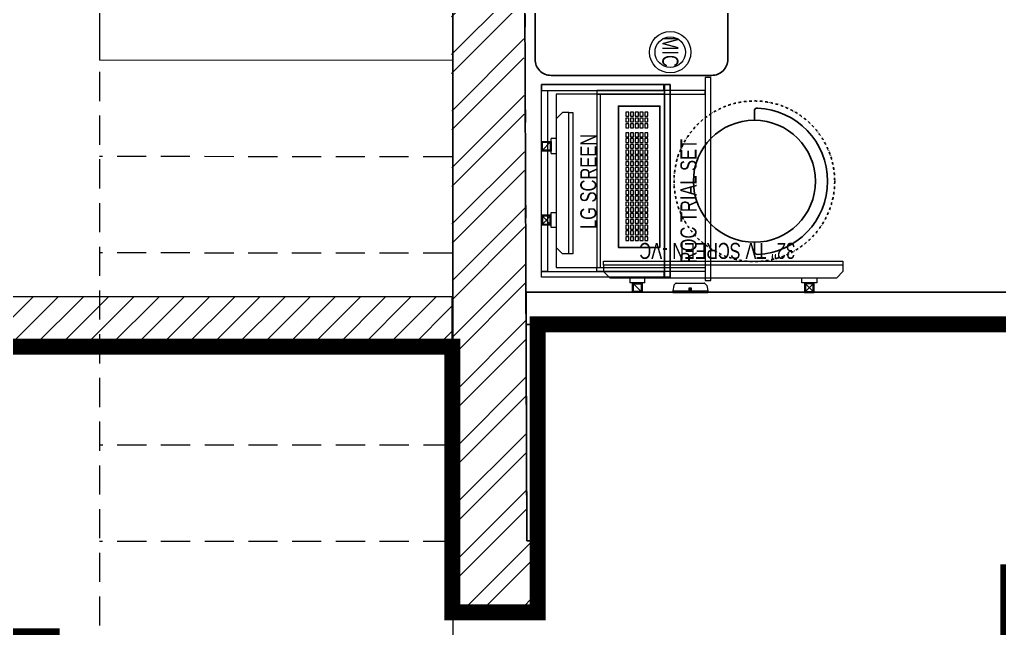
# Model space of a CAD drawing. Header units: feet. Extents: x 9100201 to 9130972, y -7060626 to -7048050.
# Drawn here: x 9116136 to 9119186, y -7051758 to -7049862 of the extents above; entities that cross this region are included whole.
import ezdxf

# ---------------------------------------------------------------- set-up
doc = ezdxf.new("R2010")
doc.units = ezdxf.units.FT
doc.header["$LTSCALE"] = 33
doc.header["$MEASUREMENT"] = 0
for name, pattern in [('a_p6_plan_L18$0$HIDDEN', [0.375, 0.25, -0.125]), ('ACAD_ISO03W100', [30, 12, -18]), ('DASHDOT2', [0.5, 0.25, -0.125, 0, -0.125]), ('DASHED', [0.75, 0.5, -0.25]), ('HIDDEN', [9.525, 6.35, -3.175])]:
    doc.linetypes.add(name, pattern=pattern)
for name, color, linetype, lineweight in [('A-STAIR', 6, 'Continuous', 5), ('Floor-Unit', 1, 'Continuous', 13), ('LENS-DIM', 252, 'Continuous', 5), ('LENS-FURNITURE', 13, 'Continuous', 9), ('LENS-PARTITION', 21, 'Continuous', 25), ('LENS-TEXT', 31, 'Continuous', 5), ('LENS_PARTITION', 21, 'Continuous', 25), ('LK-EQPMT', 3, 'Continuous', 18), ('LK-TILES FINISH', 251, 'Continuous', 5), ('LN-ELEVATION-1', 81, 'Continuous', 25), ('LN-ELEVATION-2', 103, 'Continuous', 20), ('LN-HATCH', 251, 'Continuous', 0), ('TV', 92, 'Continuous', 18)]:
    doc.layers.add(name, color=color, linetype=linetype, lineweight=lineweight)
doc.layers.add('A-WALL', color=1, linetype='Continuous')
doc.layers.add('PDF_Geometry', color=7, linetype='Continuous')
doc.styles.get("Standard").update_dxf_attribs({"font": 'GILC____.TTF'})

# ---------------------------------------------------------------- blocks, each defined once
blk = doc.blocks.new('A$C79009803')
at = {"layer": 'LN-HATCH'}
h = blk.add_hatch(dxfattribs=at)
h.set_pattern_fill('ANSI32', color=256, scale=333, angle=180)
h.set_pattern_definition([(225, (-11307537.08, 5495392.03), (88.2999593, -88.2999593), []), (225, (-11307595.94, 5495392.03), (88.2999593, -88.2999593), [])])
h.paths.add_polyline_path([(7333.4, 4172.6), (11484.6, 4169.8), (11484.8, 4399.8), (7333.5, 4402.6)])
h.paths.add_polyline_path([(11714.4, 3899.6), (11484.4, 3899.7), (11481.4, -578.3), (11711.4, -578.4)])
h.paths.add_polyline_path([(4352.6, 4404.7), (4352.5, 4174.7), (7103.3, 4172.8), (7103.5, 4402.8)])
h.paths.add_polyline_path([(4122.6, 4404.8), (1411.8, 4406.7), (1411.6, 4176.7), (4122.4, 4174.8)])
h.paths.add_polyline_path([(1181.7, 4406.8), (-1539.1, 4408.7), (-1539.2, 4178.7), (1181.6, 4176.8)])
h.paths.add_polyline_path([(-1769.5, 759.9), (-1505.9, 760.3), (-1505.8, 982.9), (-1539.1, 982.5), (-1556, 3908.6), (-1776.1, 3908.7)])
h.paths.add_polyline_path([(-4881, 1586.1), (-4887, 3910.9), (-5117.1, 3911), (-5111.5, 1837.1), (-5131.5, 1837.8), (-5185.7, 1588.4)])
h.paths.add_polyline_path([(-4880.2, 4180.9), (-1769.3, 4178.8), (-1769.2, 4408.8), (-4880.1, 4410.9)])
h = blk.add_hatch(dxfattribs=at)
h.set_pattern_fill('ANSI31', color=256, scale=444, angle=180)
h.set_pattern_definition([(225, (-11307537.077, 5495392.03), (39.24442636, -39.24442636), [])])
h.paths.add_polyline_path([(-4880.3, 1743.3), (-1771.1, 1743.3), (-1771.1, 1586.1), (-4880.3, 1586.1)])
at = {"layer": 'A-STAIR', "linetype": 'DASHED', "ltscale": 200}
for p in [(-2869.4, 3079.6), (-1770.6, 2478.8)]:
    blk.add_line(p, (-2869.4, 2479.6), dxfattribs=at)
at = {"layer": 'A-STAIR', "color": 214, "linetype": 'a_p6_plan_L18$0$HIDDEN', "lineweight": 5, "ltscale": 11}
for p, q in [((-2869.4, 2443.4), (-2869.4, 81.4)), ((-1770.8, 2178.8), (-2869.4, 2179.6)), ((-1771, 1878.8), (-2869.4, 1879.6)), ((-1770.4, 1580.6), (-2869.2, 1581.4)), ((-1770.6, 1280.6), (-2869.4, 1281.4)), ((-1770.8, 980.6), (-2869.4, 981.4)), ((-1769.8, 760), (-1770.3, 80.6))]:
    blk.add_line(p, q, dxfattribs=at)
at = {"layer": 'A-WALL'}
for p, q in [((-1769.3, 4178.8), (-1769.8, 760)), ((-1548.5, 3908.6), (-1539.1, 982.5)), ((-1505.8, 982.9), (-1539.1, 982.5)), ((-1505.8, 982.9), (-1505.8, 759.9)), ((-1767, 760), (-1505.8, 759.9)), ((-1505.8, 759.9), (-1690.2, 759.9))]:
    blk.add_line(p, q, dxfattribs=at)
blk.add_lwpolyline([(-4880.3, 1743.3), (-1771.1, 1743.3), (-1771.1, 1586.1), (-4880.3, 1586.1)], close=True, dxfattribs=at)
blk = doc.blocks.new('A$Ce45749d8')
at = {"layer": 'LENS-DIM', "color": 5, "linetype": 'ACAD_ISO03W100', "ltscale": 0.1, "elevation": 0}
blk.add_lwpolyline([(10093, 4712.8), (7372.2, 4714.6), (7372.1, 4444.5), (7363, 4444.5), (7372.4, 1518.5), (7405.7, 1518.8), (7405.7, 1295.9), (7141.7, 1295.9), (7141.1, 2116.6), (3725.1, 2124.4), (3780, 2373.8), (3800, 2373.1), (3801.2, 4717), (-59.5, 4719.7), (198.9, 3857.6), (695.4, 3685.5), (616.9, 3458.7), (257.8, 3583.2), (110.8, 3553.2), (-112.4, 3283.6), (-297.3, 3436.7), (-16.6, 3775.6), (-280.7, 4656.9), (-4031.5, 3003.9)], dxfattribs=at)
at = {"layer": 'LENS-DIM', "color": 2}
blk.add_blockref('A$C79009803', (8911.5, 535.9, 0), dxfattribs=at)
blk = doc.blocks.new('MOROTISED TABLE-TRIAL SET 950x600')
at = {"layer": 'PDF_Geometry', "lineweight": 25}
blk.add_lwpolyline([(415.6, 0), (550, 0, 0.414252), (600, 50), (600, 900, 0.414252), (550, 950), (50, 950, 0.414293), (0, 900), (0, 50, 0.414164), (50, 0), (415.6, 0)], format="xyb", dxfattribs=at)
blk = doc.blocks.new('TRIAL SET ROC')
at = {"layer": 'LENS-DIM', "ltscale": 0.5}
for points in [[(-400.4, -364.3), (-430.4, -364.3)], [(169.6, -364.3), (139.6, -364.3)]]:
    blk.add_lwpolyline(points, dxfattribs=at)
at = {"layer": 'LENS-FURNITURE'}
blk.add_lwpolyline([(-430.4, 18), (169.6, 18), (169.6, -382.3), (-430.4, -382.3)], close=True, dxfattribs=at)
at = {"layer": 'LENS-FURNITURE', "color": 146}
for points in [[(-412.4, -153.6), (-400.4, -153.6), (-400.4, -490.6), (-412.4, -490.6)], [(139.6, -153.6), (-400.4, -153.6), (-400.4, -165.6), (139.6, -165.6)], [(151.6, -153.6), (139.6, -153.6), (139.6, -490.6), (151.6, -490.6)], [(192.1, -490.6), (-440.9, -490.6), (-440.9, -508.6), (192.1, -508.6)]]:
    blk.add_lwpolyline(points, close=True, dxfattribs=at)
at = {"layer": 'LN-ELEVATION-2'}
for points in [[(-430.4, 18), (-412.4, 18), (-412.4, -362.3), (-430.4, -362.3)], [(-412.4, 18), (151.6, 18), (151.6, 0), (-412.4, 0)], [(169.6, 18), (151.6, 18), (151.6, -362.3), (169.6, -362.3)], [(169.6, -364.3), (-430.4, -364.3), (-430.4, -382.3), (169.6, -382.3)], [(169.6, -382.3), (-430.4, -382.3), (-430.4, -364.3), (169.6, -364.3)]]:
    blk.add_lwpolyline(points, close=True, dxfattribs=at)
at = {"layer": 'LN-ELEVATION-2', "linetype": 'HIDDEN', "ltscale": 100}
blk.add_lwpolyline([(-400.4, -364.3), (139.6, -364.3), (139.6, -27.4), (-400.4, -27.4)], close=True, dxfattribs=at)
at = {"insert": (-386.9, -414.1), "char_height": 50, "attachment_point": 1}
blk.add_mtext_dynamic_manual_height_columns('ROC TRIAL SET', width=625.228, gutter_width=500, heights=[0], dxfattribs=at)
blk = doc.blocks.new('*U24')
at = {"layer": 'LK-EQPMT', "ltscale": 12}
blk.add_lwpolyline([(6, 4.9), (-6, 4.9), (-6, -4.9), (6, -4.9)], close=True, dxfattribs=at)
blk = doc.blocks.new('*U25')
at = {"color": 0, "linetype": 'ByBlock', "lineweight": -2}
for p in [(0, 0), (18, 0), (35.9, 0), (53.9, 0), (71.8, 0), (89.8, 0), (107.8, 0), (125.7, 0), (143.7, 0), (161.6, 0), (179.6, 0), (197.6, 0), (215.5, 0), (233.5, 0), (251.4, 0), (269.4, 0), (287.4, 0), (305.3, 0), (323.3, 0), (0, -14.7), (0, -29.5), (18, -14.7), (18, -29.5), (35.9, -14.7), (35.9, -29.5), (53.9, -14.7), (53.9, -29.5), (71.8, -14.7), (71.8, -29.5), (89.8, -14.7), (89.8, -29.5), (107.8, -14.7), (107.8, -29.5), (125.7, -14.7), (125.7, -29.5), (143.7, -14.7), (143.7, -29.5), (161.6, -14.7), (161.6, -29.5), (179.6, -14.7), (179.6, -29.5), (197.6, -14.7), (197.6, -29.5), (215.5, -14.7), (215.5, -29.5), (233.5, -14.7), (233.5, -29.5), (251.4, -14.7), (251.4, -29.5), (269.4, -14.7), (269.4, -29.5), (287.4, -14.7), (287.4, -29.5), (305.3, -14.7), (305.3, -29.5), (323.3, -14.7), (323.3, -29.5), (0, -44.2), (0, -59), (18, -44.2), (18, -59), (35.9, -44.2), (35.9, -59), (53.9, -44.2), (53.9, -59), (71.8, -44.2), (71.8, -59), (89.8, -44.2), (89.8, -59), (107.8, -44.2), (107.8, -59), (125.7, -44.2), (125.7, -59), (143.7, -44.2), (143.7, -59), (161.6, -44.2), (161.6, -59), (179.6, -44.2), (179.6, -59), (197.6, -44.2), (197.6, -59), (215.5, -44.2), (215.5, -59), (233.5, -44.2), (233.5, -59), (251.4, -44.2), (251.4, -59), (269.4, -44.2), (269.4, -59), (287.4, -44.2), (287.4, -59), (305.3, -44.2), (305.3, -59), (323.3, -44.2), (323.3, -59)]:
    blk.add_blockref('*U24', p, dxfattribs=at)
blk = doc.blocks.new('*U22')
at = {"layer": 'LK-EQPMT', "ltscale": 12}
blk.add_lwpolyline([(6, 4.9), (-6, 4.9), (-6, -4.9), (6, -4.9)], close=True, dxfattribs=at)
blk = doc.blocks.new('*U23')
at = {"color": 0, "linetype": 'ByBlock', "lineweight": -2}
for p in [(0, 0), (18, 0), (35.9, 0), (0, -14.7), (0, -29.5), (18, -14.7), (18, -29.5), (35.9, -14.7), (35.9, -29.5), (0, -44.2), (0, -59), (18, -44.2), (18, -59), (35.9, -44.2), (35.9, -59)]:
    blk.add_blockref('*U22', p, dxfattribs=at)
blk = doc.blocks.new('*U17')
at = {"ltscale": 12}
blk.add_lwpolyline([(8, 0), (8, 129.1), (448, 129.1), (448, 0)], close=True, dxfattribs=at)
for name, p in [('*U25', (35.2, 101.6)), ('*U23', (386.6, 101.6))]:
    blk.add_blockref(name, p)
blk = doc.blocks.new('CLINIC SCREEN')
at = {"layer": 'TV'}
for p, q in [((-103.1, 42.9), (-127.4, 18.6)), ((-127.4, 42.9), (-103.1, 18.6)), ((102.7, 42.9), (127, 18.6))]:
    blk.add_line(p, q, dxfattribs=at)
at = {"layer": 'TV', "ltscale": 12}
for p, q in [((-220, -19.4), (-200.6, 0)), ((200.6, 0), (-200.6, 0)), ((-138.5, 0), (-138.5, 15.5)), ((-138.5, 15.5), (-92, 15.5)), ((-92, 15.5), (-92, 0)), ((92, 15.5), (92, 0)), ((92, 15.5), (138.5, 15.5)), ((138.5, 0), (138.5, 15.5)), ((220, -19.4), (200.6, 0)), ((-220, -38.8), (-220, -19.4)), ((220, -38.8), (220, -19.4))]:
    blk.add_line(p, q, dxfattribs=at)
at = {"layer": 'TV'}
for points in [[(-130.4, 15.5), (-100.1, 15.5), (-100.1, 45.9), (-130.4, 45.9)], [(-127.4, 18.6), (-103.1, 18.6), (-103.1, 42.9), (-127.4, 42.9)], [(130, 15.5), (99.7, 15.5), (99.7, 45.9), (130, 45.9)], [(127, 18.6), (102.7, 18.6), (102.7, 42.9), (127, 42.9)]]:
    blk.add_lwpolyline(points, close=True, dxfattribs=at)
at = {"layer": 'TV', "ltscale": 12}
blk.add_lwpolyline([(-220, -51.7), (-220, -38.8), (220, -38.8), (220, -51.7)], close=True, dxfattribs=at)
at = {"layer": 'Floor-Unit', "color": 0, "ltscale": 2, "insert": (5.2, -100.4), "char_height": 50, "attachment_point": 5}
blk.add_mtext_dynamic_manual_height_columns('LG SCREEN', width=466.48, gutter_width=12.5, heights=[0], dxfattribs=at)
blk = doc.blocks.new('MIC')
at = {"layer": 'LK-EQPMT', "ltscale": 12}
for radius in [64.5, 47.4]:
    blk.add_circle((234.5, 64.5), radius, dxfattribs=at)
at = {"layer": 'LK-EQPMT', "ltscale": 12, "insert": (233.2, 64.5), "char_height": 50, "attachment_point": 5}
blk.add_mtext_dynamic_manual_height_columns('MIC', width=466.48, gutter_width=12.5, heights=[0], dxfattribs=at)
blk = doc.blocks.new('DOCTOR STOOL')
at = {"layer": 'LN-ELEVATION-1', "ltscale": 100}
blk.add_lwpolyline([(228, 37.8), (228, 9.1, -0.426474), (218.5, 0, -0.959166), (218.5, 455.6, -0.426474), (228, 446.5), (228, 417.8)], format="xyb", dxfattribs=at)
at = {"layer": 'LN-ELEVATION-1', "linetype": 'DASHDOT2'}
blk.add_circle((228, 227.8), 250, dxfattribs=at)
at = {"layer": 'LN-ELEVATION-1', "ltscale": 100}
blk.add_circle((228, 227.8), 190, dxfattribs=at)
blk = doc.blocks.new('32INCH VC FOR CLINIC')
at = {"layer": 'LK-EQPMT'}
for p, q in [((116.9, 152.6), (92.6, 128.3)), ((92.6, 152.6), (116.9, 128.3)), ((627.7, 152.6), (652, 128.3))]:
    blk.add_line(p, q, dxfattribs=at)
at = {"layer": 'LK-EQPMT', "ltscale": 12}
for p, q in [((81.5, 109.7), (81.5, 125.2)), ((81.5, 125.2), (128, 125.2)), ((128, 125.2), (128, 109.7)), ((617, 125.2), (617, 109.7)), ((617, 125.2), (663.5, 125.2)), ((663.5, 109.7), (663.5, 125.2)), ((0, 90.3), (19.4, 109.7)), ((725.6, 109.7), (19.4, 109.7)), ((745, 90.3), (725.6, 109.7)), ((0, 70.9), (0, 90.3)), ((745, 70.9), (745, 90.3))]:
    blk.add_line(p, q, dxfattribs=at)
at = {"layer": 'LK-EQPMT'}
for points in [[(89.6, 125.2), (119.9, 125.2), (119.9, 155.6), (89.6, 155.6)], [(92.6, 128.3), (116.9, 128.3), (116.9, 152.6), (92.6, 152.6)], [(655, 125.2), (624.7, 125.2), (624.7, 155.6), (655, 155.6)], [(652, 128.3), (627.7, 128.3), (627.7, 152.6), (652, 152.6)]]:
    blk.add_lwpolyline(points, close=True, dxfattribs=at)
at = {"layer": 'LK-EQPMT', "ltscale": 12}
blk.add_lwpolyline([(0, 58), (0, 70.9), (745, 70.9), (745, 58)], close=True, dxfattribs=at)
at = {"layer": 'LENS-TEXT', "color": 0, "ltscale": 2, "insert": (391.2, 25.6), "char_height": 50, "attachment_point": 5}
blk.add_mtext_dynamic_manual_height_columns('32" TV SCREEN -VC', width=466.48, gutter_width=12.5, heights=[0], dxfattribs=at)
blk = doc.blocks.new('A$C142a10c7')
at = {"color": 7, "linetype": 'Continuous', "lineweight": 0}
for p, q in [((3, 22.3), (0, 5)), ((0, 5), (0, 0)), ((8.7, 28.4), (3.6, 23.4)), ((50.7, 5), (57.7, 5)), ((58.2, 5), (63, 5)), ((99.8, 28.4), (104.9, 23.4)), ((105.4, 22.3), (108.5, 5)), ((108.5, 5), (108.5, 0))]:
    blk.add_line(p, q, dxfattribs=at)
for points in [[(0, 5), (0, 5), (0.2, 5), (0.4, 5), (0.7, 5), (1, 5), (1.5, 5), (2, 5), (2.6, 5), (3.3, 5), (4, 5), (4.9, 5), (5.8, 5), (6.8, 5), (7.8, 5), (8.9, 5), (10.1, 5), (11.3, 5), (12.7, 5), (14, 5), (15.4, 5), (16.9, 5), (18.4, 5), (20, 5), (21.6, 5), (23.3, 5), (25, 5), (26.8, 5), (28.5, 5), (30.3, 5), (32.2, 5), (34, 5), (35.9, 5), (37.8, 5), (39.7, 5), (41.6, 5), (43.6, 5), (45.5, 5)], [(0, 5), (0, 5), (0.2, 5), (0.4, 5), (0.7, 5), (1, 5), (1.5, 5), (2, 5), (2.6, 5), (3.3, 5), (4, 5), (4.9, 5), (5.8, 5), (6.8, 5), (7.8, 5), (8.9, 5), (10.1, 5), (11.3, 5), (12.7, 5), (14, 5), (15.4, 5), (16.9, 5), (18.4, 5), (20, 5), (21.6, 5), (23.3, 5), (25, 5), (26.8, 5), (28.5, 5), (30.3, 5), (32.2, 5), (34, 5), (35.9, 5), (37.8, 5), (39.7, 5), (41.6, 5), (43.6, 5), (45.5, 5), (50.2, 5)], [(0, 0), (0, 0), (0.2, 0), (0.4, 0), (0.7, 0), (1, 0), (1.5, 0), (2, 0), (2.6, 0), (3.3, 0), (4, 0), (4.9, 0), (5.8, 0), (6.8, 0), (7.8, 0), (8.9, 0), (10.1, 0), (11.3, 0), (12.7, 0), (14, 0), (15.4, 0), (16.9, 0), (18.4, 0), (20, 0), (21.6, 0), (23.3, 0), (25, 0), (26.8, 0), (28.5, 0), (30.3, 0), (32.2, 0), (34, 0), (35.9, 0), (37.8, 0), (39.7, 0), (41.6, 0), (43.6, 0), (45.5, 0)], [(10.1, 29), (10.1, 29), (10.2, 29), (10.5, 29), (10.8, 29), (11.1, 29), (11.6, 29), (12.1, 29), (12.8, 29), (13.5, 29), (14.2, 29), (15.1, 29), (16, 29), (17, 29), (18.1, 29), (19.2, 29), (20.4, 29), (21.7, 29), (23, 29), (24.4, 29), (25.8, 29), (27.3, 29), (28.8, 29), (30.3, 29), (31.9, 29), (33.5, 29), (35.2, 29), (36.9, 29), (38.6, 29), (40.3, 29), (42, 29), (43.8, 29), (45.5, 29), (63, 29), (64.7, 29), (66.5, 29), (68.2, 29), (69.9, 29), (71.6, 29), (73.3, 29), (74.9, 29), (76.5, 29), (78.1, 29), (79.7, 29), (81.2, 29), (82.7, 29), (84.1, 29), (85.5, 29), (86.8, 29), (88, 29), (89.2, 29), (90.4, 29), (91.4, 29), (92.5, 29), (93.4, 29), (94.2, 29), (95, 29), (95.7, 29), (96.4, 29), (96.9, 29), (97.3, 29), (97.7, 29), (98, 29), (98.3, 29), (98.4, 29), (98.4, 29)], [(45.5, 5), (63, 5), (64.9, 5), (66.8, 5), (68.8, 5), (70.7, 5), (72.6, 5), (74.4, 5), (76.3, 5), (78.1, 5), (79.9, 5), (81.7, 5), (83.5, 5), (85.2, 5), (86.8, 5), (88.5, 5), (90, 5), (91.6, 5), (93, 5), (94.5, 5), (95.8, 5), (97.1, 5), (98.4, 5), (99.6, 5), (100.7, 5), (101.7, 5), (102.7, 5), (103.6, 5), (104.4, 5), (105.2, 5), (105.9, 5), (106.5, 5), (107, 5), (107.5, 5), (107.8, 5), (108.1, 5), (108.3, 5), (108.4, 5), (108.5, 5)], [(45.5, 0), (63, 0), (64.9, 0), (66.8, 0), (68.8, 0), (70.7, 0), (72.6, 0), (74.4, 0), (76.3, 0), (78.1, 0), (79.9, 0), (81.7, 0), (83.5, 0), (85.2, 0), (86.8, 0), (88.5, 0), (90, 0), (91.6, 0), (93, 0), (94.5, 0), (95.8, 0), (97.1, 0), (98.4, 0), (99.6, 0), (100.7, 0), (101.7, 0), (102.7, 0), (103.6, 0), (104.4, 0), (105.2, 0), (105.9, 0), (106.5, 0), (107, 0), (107.5, 0), (107.8, 0), (108.1, 0), (108.3, 0), (108.4, 0), (108.5, 0)], [(58.2, 5), (58.2, 13.4), (50.2, 13.4), (50.2, 5)], [(63, 5), (64.9, 5), (66.8, 5), (68.8, 5), (70.7, 5), (72.6, 5), (74.4, 5), (76.3, 5), (78.1, 5), (79.9, 5), (81.7, 5), (83.5, 5), (85.2, 5), (86.8, 5), (88.5, 5), (90, 5), (91.6, 5), (93, 5), (94.5, 5), (95.8, 5), (97.1, 5), (98.4, 5), (99.6, 5), (100.7, 5), (101.7, 5), (102.7, 5), (103.6, 5), (104.4, 5), (105.2, 5), (105.9, 5), (106.5, 5), (107, 5), (107.5, 5), (107.8, 5), (108.1, 5), (108.3, 5), (108.4, 5), (108.5, 5)]]:
    blk.add_lwpolyline(points, dxfattribs=at)
for points in [[(3.6, 23.4), (3.3, 23.1), (3.1, 22.7), (3.1, 22.3)], [(10.1, 29), (9.5, 29), (9, 28.8), (8.7, 28.4)], [(54.2, 11.6), (53.4, 11.6), (52.6, 10.9), (52.6, 10)], [(52.6, 10), (52.6, 9.1), (53.4, 8.4), (54.2, 8.4)], [(55.8, 10), (55.8, 10.9), (55.1, 11.6), (54.2, 11.6)], [(54.2, 8.4), (55.1, 8.4), (55.8, 9.1), (55.8, 10)], [(99.8, 28.4), (99.5, 28.8), (99, 29), (98.4, 29)], [(105.4, 22.3), (105.4, 22.7), (105.2, 23.1), (104.9, 23.4)]]:
    blk.add_open_spline(points, degree=3, dxfattribs=at)

msp = doc.modelspace()

# ---------------------------------------------------------------- linework, layer by layer
at = {"layer": 'LENS-PARTITION', "elevation": 0}
msp.add_lwpolyline([(9119313.9, -7050811.1), (9117712.5, -7050811), (9117712.5, -7050711), (9119313.9, -7050711.1)], close=True, dxfattribs=at)
at = {"layer": 'LK-TILES FINISH', "color": 212, "linetype": 'ACAD_ISO03W100', "ltscale": 0.05, "const_width": 50, "elevation": 0}
for points in [[(9114168, -7050881.1), (9117482.8, -7050880.2), (9117482.9, -7051707.9), (9117748.3, -7051707.8), (9117748.4, -7050811), (9119313.9, -7050811), (9119314.1, -7049961.1), (9121714.1, -7049961.1), (9121714.1, -7050838.3)], [(9119213.9, -7051583.1), (9121714.1, -7051583.1), (9119213.9, -7051583.1), (9119213.9, -7053291.9), (9117715.3, -7053307.1), (9117715.4, -7053037.1), (9117485.4, -7053037), (9117485.2, -7053353.6), (9116235.5, -7053601.4), (9116235.5, -7051782.5), (9114167.6, -7051782.8), (9114167.6, -7051782.8)]]:
    msp.add_lwpolyline(points, dxfattribs=at)

# ---------------------------------------------------------------- block references
for name, p, rotation in [('MIC', (9118096.8, -7049729, 0), 269.9999999999999), ('TRIAL SET ROC', (9117779, -7050233.9, 0), 90), ('*U17', (9118129.3, -7050579.1, 0), 90), ('32INCH VC FOR CLINIC', (9118698.9, -7050556.2, 0), 180)]:
    msp.add_blockref(name, p, dxfattribs=dict(rotation=rotation))
msp.add_blockref('A$C142a10c7', (9118169.4, -7050711.8, 0))
at = {"layer": 'LENS-DIM', "color": 2, "rotation": 0.0163409346695699}
msp.add_blockref('A$Ce45749d8', (9110343, -7053005.8, 0), dxfattribs=at)
at = {"layer": 'LENS-FURNITURE', "xscale": -1, "rotation": 180}
msp.add_blockref('MOROTISED TABLE-TRIAL SET 950x600', (9117740.5, -7049085.7, 0), dxfattribs=at)
at = {"layer": 'LENS-FURNITURE', "rotation": 180}
msp.add_blockref('DOCTOR STOOL', (9118651.3, -7050137.6, 0), dxfattribs=at)
at = {"layer": 'LENS_PARTITION', "rotation": 90}
msp.add_blockref('CLINIC SCREEN', (9117806.3, -7050371.1, 0), dxfattribs=at)

doc.saveas('drawing.dxf')
